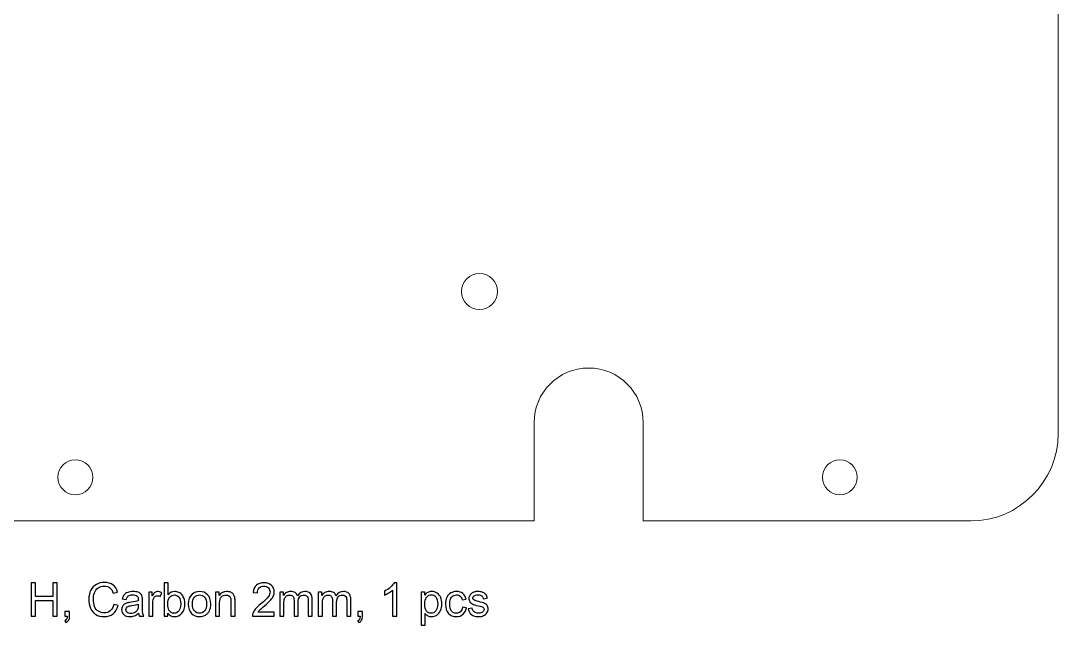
# Model space of a CAD drawing. Header units: millimetres. Extents: x -202 to 204, y -252 to 284.
# Drawn here: x 108.5 to 203.5, y 96.3 to 151.6 of the extents above; entities that cross this region are included whole.
import ezdxf

# ---------------------------------------------------------------- set-up
doc = ezdxf.new("R2010")
doc.units = ezdxf.units.MM
doc.header["$MEASUREMENT"] = 0
doc.layers.add('Layer 1', color=7, linetype='Continuous')

msp = doc.modelspace()

# ---------------------------------------------------------------- linework, layer by layer
at = {"layer": 'Layer 1', "color": 254, "lineweight": 20}
for points, knots in [([(203.5354, 157.7782), (203.5354, 157.7782), (203.5354, 113.8062), (203.5354, 113.8062), (203.5354, 113.8062), (203.5354, 109.3982), (199.9294, 105.7922), (195.5214, 105.7922), (195.5214, 105.7922), (195.5214, 105.7922), (165.5354, 105.7922), (165.5354, 105.7922), (165.5354, 105.7922), (165.5354, 105.7922), (165.5354, 114.7922), (165.5354, 114.7922), (165.5354, 114.7922), (165.5354, 117.5536), (163.2968, 119.7922), (160.5354, 119.7922), (160.5354, 119.7922), (157.774, 119.7922), (155.5354, 117.5536), (155.5354, 114.7922), (155.5354, 114.7922), (155.5354, 114.7922), (155.5354, 105.7922), (155.5354, 105.7922), (155.5354, 105.7922), (155.5354, 105.7922), (71.5354, 105.7922), (71.5354, 105.7922), (71.5354, 105.7922), (71.5354, 105.7922), (71.5354, 114.7922), (71.5354, 114.7922), (71.5354, 114.7922), (71.5354, 117.5536), (69.2968, 119.7922), (66.5354, 119.7922), (66.5354, 119.7922), (63.774, 119.7922), (61.5354, 117.5536), (61.5354, 114.7922), (61.5354, 114.7922), (61.5354, 114.7922), (61.5354, 105.7922), (61.5354, 105.7922), (61.5354, 105.7922), (61.5354, 105.7922), (31.5494, 105.7922), (31.5494, 105.7922), (31.5494, 105.7922), (27.1414, 105.7922), (23.5354, 109.3982), (23.5354, 113.8062), (23.5354, 113.8062), (23.5354, 113.8062), (23.5354, 157.7782), (23.5354, 157.7782), (23.5354, 157.7782), (23.5354, 159.9822), (24.4374, 161.9862), (25.8894, 163.4382), (25.8894, 163.4382), (25.8894, 163.4382), (25.9574, 163.5062), (25.9574, 163.5062), (25.9574, 163.5062), (25.9574, 163.5062), (85.8894, 223.4382), (85.8894, 223.4382), (85.8894, 223.4382), (87.3414, 224.8902), (89.3454, 225.7922), (91.5494, 225.7922), (91.5494, 225.7922), (91.5494, 225.7922), (135.5214, 225.7922), (135.5214, 225.7922), (135.5214, 225.7922), (137.7254, 225.7922), (139.7284, 224.8912), (141.1814, 223.4382), (141.1814, 223.4382), (141.1814, 223.4382), (141.1854, 223.4382), (141.1854, 223.4382), (141.1854, 223.4382), (141.1854, 223.4382), (201.1854, 163.4382), (201.1854, 163.4382), (201.1854, 163.4382), (201.1854, 163.4382), (201.1814, 163.4382), (201.1814, 163.4382), (201.1814, 163.4382), (202.6334, 161.9862), (203.5354, 159.9822), (203.5354, 157.7782)], [0, 0, 0, 0, 0.0384615, 0.0384615, 0.0384615, 0.0384615, 0.0769231, 0.0769231, 0.0769231, 0.0769231, 0.1153846, 0.1153846, 0.1153846, 0.1153846, 0.1538462, 0.1538462, 0.1538462, 0.1538462, 0.1923077, 0.1923077, 0.1923077, 0.1923077, 0.2307692, 0.2307692, 0.2307692, 0.2307692, 0.2692308, 0.2692308, 0.2692308, 0.2692308, 0.3076923, 0.3076923, 0.3076923, 0.3076923, 0.3461538, 0.3461538, 0.3461538, 0.3461538, 0.3846154, 0.3846154, 0.3846154, 0.3846154, 0.4230769, 0.4230769, 0.4230769, 0.4230769, 0.4615385, 0.4615385, 0.4615385, 0.4615385, 0.5, 0.5, 0.5, 0.5, 0.5384615, 0.5384615, 0.5384615, 0.5384615, 0.5769231, 0.5769231, 0.5769231, 0.5769231, 0.6153846, 0.6153846, 0.6153846, 0.6153846, 0.6538462, 0.6538462, 0.6538462, 0.6538462, 0.6923077, 0.6923077, 0.6923077, 0.6923077, 0.7307692, 0.7307692, 0.7307692, 0.7307692, 0.7692308, 0.7692308, 0.7692308, 0.7692308, 0.8076923, 0.8076923, 0.8076923, 0.8076923, 0.8461538, 0.8461538, 0.8461538, 0.8461538, 0.8846154, 0.8846154, 0.8846154, 0.8846154, 0.9230769, 0.9230769, 0.9230769, 0.9230769, 1, 1, 1, 1]), ([(150.5354, 128.4422), (151.4467, 128.4422), (152.1854, 127.7035), (152.1854, 126.7922), (152.1854, 126.7922), (152.1854, 125.8809), (151.4467, 125.1422), (150.5354, 125.1422), (150.5354, 125.1422), (149.6241, 125.1422), (148.8854, 125.8809), (148.8854, 126.7922), (148.8854, 126.7922), (148.8854, 127.7035), (149.6241, 128.4422), (150.5354, 128.4422)], [0, 0, 0, 0, 0.2, 0.2, 0.2, 0.2, 0.4, 0.4, 0.4, 0.4, 0.6, 0.6, 0.6, 0.6, 1, 1, 1, 1]), ([(111.9354, 109.7924), (111.9354, 110.676), (112.6518, 111.3924), (113.5354, 111.3924), (113.5354, 111.3924), (114.419, 111.3924), (115.1354, 110.676), (115.1354, 109.7924), (115.1354, 109.7924), (115.1354, 108.9088), (114.419, 108.1924), (113.5354, 108.1924), (113.5354, 108.1924), (112.6518, 108.1924), (111.9354, 108.9088), (111.9354, 109.7924)], [0, 0, 0, 0, 0.2, 0.2, 0.2, 0.2, 0.4, 0.4, 0.4, 0.4, 0.6, 0.6, 0.6, 0.6, 1, 1, 1, 1]), ([(185.1358, 109.7924), (185.1358, 110.676), (184.4194, 111.3924), (183.5358, 111.3924), (183.5358, 111.3924), (182.6522, 111.3924), (181.9358, 110.676), (181.9358, 109.7924), (181.9358, 109.7924), (181.9358, 108.9088), (182.6522, 108.1924), (183.5358, 108.1924), (183.5358, 108.1924), (184.4194, 108.1924), (185.1358, 108.9088), (185.1358, 109.7924)], [0, 0, 0, 0, 0.2, 0.2, 0.2, 0.2, 0.4, 0.4, 0.4, 0.4, 0.6, 0.6, 0.6, 0.6, 1, 1, 1, 1])]:
    msp.add_open_spline(points, degree=3, knots=knots, dxfattribs=at)
at = {"layer": 'Layer 1', "color": 242}
for points, knots in [([(109.4877, 97.0922), (109.4877, 97.0922), (109.4877, 100.1225), (109.4877, 100.1225), (109.4877, 100.1225), (109.4877, 100.1225), (109.8891, 100.1225), (109.8891, 100.1225), (109.8891, 100.1225), (109.8891, 100.1225), (109.8891, 98.8779), (109.8891, 98.8779), (109.8891, 98.8779), (109.8891, 98.8779), (111.4639, 98.8779), (111.4639, 98.8779), (111.4639, 98.8779), (111.4639, 98.8779), (111.4639, 100.1225), (111.4639, 100.1225), (111.4639, 100.1225), (111.4639, 100.1225), (111.8654, 100.1225), (111.8654, 100.1225), (111.8654, 100.1225), (111.8654, 100.1225), (111.8654, 97.0922), (111.8654, 97.0922), (111.8654, 97.0922), (111.8654, 97.0922), (111.4639, 97.0922), (111.4639, 97.0922), (111.4639, 97.0922), (111.4639, 97.0922), (111.4639, 98.5202), (111.4639, 98.5202), (111.4639, 98.5202), (111.4639, 98.5202), (109.8891, 98.5202), (109.8891, 98.5202), (109.8891, 98.5202), (109.8891, 98.5202), (109.8891, 97.0922), (109.8891, 97.0922), (109.8891, 97.0922), (109.8891, 97.0922), (109.4877, 97.0922), (109.4877, 97.0922)], [0, 0, 0, 0, 0.0769231, 0.0769231, 0.0769231, 0.0769231, 0.1538462, 0.1538462, 0.1538462, 0.1538462, 0.2307692, 0.2307692, 0.2307692, 0.2307692, 0.3076923, 0.3076923, 0.3076923, 0.3076923, 0.3846154, 0.3846154, 0.3846154, 0.3846154, 0.4615385, 0.4615385, 0.4615385, 0.4615385, 0.5384615, 0.5384615, 0.5384615, 0.5384615, 0.6153846, 0.6153846, 0.6153846, 0.6153846, 0.6923077, 0.6923077, 0.6923077, 0.6923077, 0.7692308, 0.7692308, 0.7692308, 0.7692308, 0.8461538, 0.8461538, 0.8461538, 0.8461538, 1, 1, 1, 1]), ([(117.047, 98.1548), (117.047, 98.1548), (117.4484, 98.0532), (117.4484, 98.0532), (117.4484, 98.0532), (117.3645, 97.7244), (117.2128, 97.4732), (116.9948, 97.2996), (116.9948, 97.2996), (116.776, 97.1268), (116.5093, 97.0407), (116.1933, 97.0407), (116.1933, 97.0407), (115.8666, 97.0407), (115.6013, 97.107), (115.3967, 97.2397), (115.3967, 97.2397), (115.1921, 97.373), (115.0362, 97.5656), (114.9296, 97.8175), (114.9296, 97.8175), (114.8231, 98.0701), (114.7695, 98.341), (114.7695, 98.6303), (114.7695, 98.6303), (114.7695, 98.9457), (114.8294, 99.2208), (114.9501, 99.4558), (114.9501, 99.4558), (115.0707, 99.6907), (115.2422, 99.8692), (115.4651, 99.9913), (115.4651, 99.9913), (115.6874, 100.1134), (115.9322, 100.174), (116.1996, 100.174), (116.1996, 100.174), (116.503, 100.174), (116.7577, 100.0971), (116.9644, 99.9426), (116.9644, 99.9426), (117.1712, 99.7881), (117.3151, 99.5715), (117.3962, 99.2914), (117.3962, 99.2914), (117.3962, 99.2914), (117.0018, 99.1983), (117.0018, 99.1983), (117.0018, 99.1983), (116.9313, 99.4191), (116.8297, 99.5793), (116.6956, 99.6802), (116.6956, 99.6802), (116.5623, 99.7811), (116.3943, 99.8311), (116.1911, 99.8311), (116.1911, 99.8311), (115.9583, 99.8311), (115.7643, 99.7754), (115.6077, 99.6639), (115.6077, 99.6639), (115.451, 99.5517), (115.341, 99.4022), (115.2782, 99.2138), (115.2782, 99.2138), (115.2147, 99.0261), (115.1829, 98.8321), (115.1829, 98.6324), (115.1829, 98.6324), (115.1829, 98.3742), (115.2203, 98.1498), (115.2951, 97.9572), (115.2951, 97.9572), (115.3706, 97.7653), (115.487, 97.6214), (115.6458, 97.5261), (115.6458, 97.5261), (115.8045, 97.4309), (115.976, 97.3836), (116.1608, 97.3836), (116.1608, 97.3836), (116.3852, 97.3836), (116.575, 97.4485), (116.7309, 97.5776), (116.7309, 97.5776), (116.8868, 97.7074), (116.9919, 97.9001), (117.047, 98.1548)], [0, 0, 0, 0, 0.0434783, 0.0434783, 0.0434783, 0.0434783, 0.0869565, 0.0869565, 0.0869565, 0.0869565, 0.1304348, 0.1304348, 0.1304348, 0.1304348, 0.173913, 0.173913, 0.173913, 0.173913, 0.2173913, 0.2173913, 0.2173913, 0.2173913, 0.2608696, 0.2608696, 0.2608696, 0.2608696, 0.3043478, 0.3043478, 0.3043478, 0.3043478, 0.3478261, 0.3478261, 0.3478261, 0.3478261, 0.3913043, 0.3913043, 0.3913043, 0.3913043, 0.4347826, 0.4347826, 0.4347826, 0.4347826, 0.4782609, 0.4782609, 0.4782609, 0.4782609, 0.5217391, 0.5217391, 0.5217391, 0.5217391, 0.5652174, 0.5652174, 0.5652174, 0.5652174, 0.6086957, 0.6086957, 0.6086957, 0.6086957, 0.6521739, 0.6521739, 0.6521739, 0.6521739, 0.6956522, 0.6956522, 0.6956522, 0.6956522, 0.7391304, 0.7391304, 0.7391304, 0.7391304, 0.7826087, 0.7826087, 0.7826087, 0.7826087, 0.826087, 0.826087, 0.826087, 0.826087, 0.8695652, 0.8695652, 0.8695652, 0.8695652, 0.9130435, 0.9130435, 0.9130435, 0.9130435, 1, 1, 1, 1]), ([(122.002, 97.0922), (122.002, 97.0922), (121.657, 97.0922), (121.657, 97.0922), (121.657, 97.0922), (121.657, 97.0922), (121.657, 100.1225), (121.657, 100.1225), (121.657, 100.1225), (121.657, 100.1225), (122.0288, 100.1225), (122.0288, 100.1225), (122.0288, 100.1225), (122.0288, 100.1225), (122.0288, 99.0416), (122.0288, 99.0416), (122.0288, 99.0416), (122.1861, 99.2385), (122.3865, 99.3373), (122.6299, 99.3373), (122.6299, 99.3373), (122.7654, 99.3373), (122.8931, 99.3097), (123.0138, 99.2554), (123.0138, 99.2554), (123.1344, 99.2011), (123.2332, 99.1242), (123.3115, 99.0261), (123.3115, 99.0261), (123.3891, 98.9273), (123.4505, 98.8088), (123.4942, 98.6691), (123.4942, 98.6691), (123.5387, 98.5301), (123.5606, 98.3812), (123.5606, 98.2232), (123.5606, 98.2232), (123.5606, 97.8464), (123.4674, 97.5557), (123.2812, 97.3504), (123.2812, 97.3504), (123.0956, 97.1451), (122.8719, 97.0428), (122.6116, 97.0428), (122.6116, 97.0428), (122.3527, 97.0428), (122.1495, 97.1508), (122.002, 97.3674), (122.002, 97.3674), (122.002, 97.3674), (122.002, 97.0922), (122.002, 97.0922)], [0, 0, 0, 0, 0.0714286, 0.0714286, 0.0714286, 0.0714286, 0.1428571, 0.1428571, 0.1428571, 0.1428571, 0.2142857, 0.2142857, 0.2142857, 0.2142857, 0.2857143, 0.2857143, 0.2857143, 0.2857143, 0.3571429, 0.3571429, 0.3571429, 0.3571429, 0.4285714, 0.4285714, 0.4285714, 0.4285714, 0.5, 0.5, 0.5, 0.5, 0.5714286, 0.5714286, 0.5714286, 0.5714286, 0.6428571, 0.6428571, 0.6428571, 0.6428571, 0.7142857, 0.7142857, 0.7142857, 0.7142857, 0.7857143, 0.7857143, 0.7857143, 0.7857143, 0.8571429, 0.8571429, 0.8571429, 0.8571429, 1, 1, 1, 1]), ([(131.7506, 97.4499), (131.7506, 97.4499), (131.7506, 97.0922), (131.7506, 97.0922), (131.7506, 97.0922), (131.7506, 97.0922), (129.7475, 97.0922), (129.7475, 97.0922), (129.7475, 97.0922), (129.7447, 97.1818), (129.7588, 97.2679), (129.7905, 97.3504), (129.7905, 97.3504), (129.8413, 97.4873), (129.9232, 97.6214), (130.0354, 97.754), (130.0354, 97.754), (130.1483, 97.8859), (130.3105, 98.039), (130.5222, 98.2126), (130.5222, 98.2126), (130.8517, 98.4828), (131.0746, 98.6966), (131.1904, 98.8547), (131.1904, 98.8547), (131.3061, 99.012), (131.3639, 99.1616), (131.3639, 99.302), (131.3639, 99.302), (131.3639, 99.4494), (131.311, 99.5736), (131.2059, 99.6752), (131.2059, 99.6752), (131.1, 99.7761), (130.9625, 99.8269), (130.7931, 99.8269), (130.7931, 99.8269), (130.6139, 99.8269), (130.4707, 99.7733), (130.3635, 99.6653), (130.3635, 99.6653), (130.2555, 99.5581), (130.2012, 99.4092), (130.1998, 99.2194), (130.1998, 99.2194), (130.1998, 99.2194), (129.8174, 99.2582), (129.8174, 99.2582), (129.8174, 99.2582), (129.8435, 99.544), (129.9422, 99.7613), (130.113, 99.9109), (130.113, 99.9109), (130.2837, 100.0604), (130.5137, 100.1352), (130.8016, 100.1352), (130.8016, 100.1352), (131.0923, 100.1352), (131.3223, 100.0541), (131.4916, 99.8932), (131.4916, 99.8932), (131.6617, 99.7317), (131.7463, 99.532), (131.7463, 99.2935), (131.7463, 99.2935), (131.7463, 99.1722), (131.7216, 99.0529), (131.6715, 98.9358), (131.6715, 98.9358), (131.6222, 98.8187), (131.5396, 98.6952), (131.4246, 98.5661), (131.4246, 98.5661), (131.3096, 98.4363), (131.1184, 98.2585), (130.851, 98.0327), (130.851, 98.0327), (130.628, 97.845), (130.4848, 97.718), (130.4213, 97.651), (130.4213, 97.651), (130.3578, 97.5847), (130.3056, 97.5176), (130.264, 97.4499), (130.264, 97.4499), (130.264, 97.4499), (131.7506, 97.4499), (131.7506, 97.4499)], [0, 0, 0, 0, 0.0434783, 0.0434783, 0.0434783, 0.0434783, 0.0869565, 0.0869565, 0.0869565, 0.0869565, 0.1304348, 0.1304348, 0.1304348, 0.1304348, 0.173913, 0.173913, 0.173913, 0.173913, 0.2173913, 0.2173913, 0.2173913, 0.2173913, 0.2608696, 0.2608696, 0.2608696, 0.2608696, 0.3043478, 0.3043478, 0.3043478, 0.3043478, 0.3478261, 0.3478261, 0.3478261, 0.3478261, 0.3913043, 0.3913043, 0.3913043, 0.3913043, 0.4347826, 0.4347826, 0.4347826, 0.4347826, 0.4782609, 0.4782609, 0.4782609, 0.4782609, 0.5217391, 0.5217391, 0.5217391, 0.5217391, 0.5652174, 0.5652174, 0.5652174, 0.5652174, 0.6086957, 0.6086957, 0.6086957, 0.6086957, 0.6521739, 0.6521739, 0.6521739, 0.6521739, 0.6956522, 0.6956522, 0.6956522, 0.6956522, 0.7391304, 0.7391304, 0.7391304, 0.7391304, 0.7826087, 0.7826087, 0.7826087, 0.7826087, 0.826087, 0.826087, 0.826087, 0.826087, 0.8695652, 0.8695652, 0.8695652, 0.8695652, 0.9130435, 0.9130435, 0.9130435, 0.9130435, 1, 1, 1, 1]), ([(142.9554, 97.0922), (142.9554, 97.0922), (142.5836, 97.0922), (142.5836, 97.0922), (142.5836, 97.0922), (142.5836, 97.0922), (142.5836, 99.4628), (142.5836, 99.4628), (142.5836, 99.4628), (142.494, 99.3775), (142.3769, 99.2921), (142.2315, 99.2067), (142.2315, 99.2067), (142.0855, 99.1214), (141.9549, 99.0572), (141.8392, 99.0148), (141.8392, 99.0148), (141.8392, 99.0148), (141.8392, 99.3739), (141.8392, 99.3739), (141.8392, 99.3739), (142.0474, 99.472), (142.2294, 99.5906), (142.3853, 99.7295), (142.3853, 99.7295), (142.5405, 99.8692), (142.6513, 100.004), (142.7162, 100.1352), (142.7162, 100.1352), (142.7162, 100.1352), (142.9554, 100.1352), (142.9554, 100.1352), (142.9554, 100.1352), (142.9554, 100.1352), (142.9554, 97.0922), (142.9554, 97.0922)], [0, 0, 0, 0, 0.1, 0.1, 0.1, 0.1, 0.2, 0.2, 0.2, 0.2, 0.3, 0.3, 0.3, 0.3, 0.4, 0.4, 0.4, 0.4, 0.5, 0.5, 0.5, 0.5, 0.6, 0.6, 0.6, 0.6, 0.7, 0.7, 0.7, 0.7, 0.8, 0.8, 0.8, 0.8, 1, 1, 1, 1]), ([(119.3273, 97.3631), (119.189, 97.246), (119.0563, 97.1635), (118.9293, 97.1148), (118.9293, 97.1148), (118.8016, 97.0668), (118.6648, 97.0428), (118.5187, 97.0428), (118.5187, 97.0428), (118.2774, 97.0428), (118.0926, 97.1014), (117.9627, 97.2192), (117.9627, 97.2192), (117.8336, 97.337), (117.7687, 97.488), (117.7687, 97.6708), (117.7687, 97.6708), (117.7687, 97.7787), (117.7927, 97.8768), (117.8421, 97.9657), (117.8421, 97.9657), (117.8908, 98.0546), (117.955, 98.1258), (118.034, 98.1795), (118.034, 98.1795), (118.1137, 98.2331), (118.2026, 98.274), (118.3021, 98.3015), (118.3021, 98.3015), (118.3748, 98.3206), (118.4848, 98.3396), (118.6323, 98.3573), (118.6323, 98.3573), (118.9329, 98.3932), (119.1544, 98.4356), (119.2962, 98.4857), (119.2962, 98.4857), (119.2976, 98.5365), (119.2983, 98.5689), (119.2983, 98.5823), (119.2983, 98.5823), (119.2983, 98.734), (119.2631, 98.8413), (119.1925, 98.9026), (119.1925, 98.9026), (119.098, 98.9873), (118.9561, 99.0289), (118.7692, 99.0289), (118.7692, 99.0289), (118.5942, 99.0289), (118.4651, 98.9986), (118.3811, 98.9372), (118.3811, 98.9372), (118.2979, 98.8758), (118.2365, 98.7672), (118.1963, 98.6112), (118.1963, 98.6112), (118.1963, 98.6112), (117.8329, 98.6613), (117.8329, 98.6613), (117.8329, 98.6613), (117.8661, 98.8166), (117.9204, 98.9429), (117.9959, 99.0381), (117.9959, 99.0381), (118.0714, 99.1341), (118.1815, 99.2081), (118.3247, 99.2596), (118.3247, 99.2596), (118.4679, 99.3112), (118.6337, 99.3373), (118.8228, 99.3373), (118.8228, 99.3373), (119.0105, 99.3373), (119.1622, 99.3147), (119.2793, 99.2709), (119.2793, 99.2709), (119.3964, 99.2265), (119.4825, 99.1715), (119.5382, 99.1044), (119.5382, 99.1044), (119.5933, 99.0374), (119.6314, 98.9534), (119.6539, 98.8511), (119.6539, 98.8511), (119.6659, 98.7876), (119.6723, 98.6733), (119.6723, 98.5082), (119.6723, 98.5082), (119.6723, 98.5082), (119.6723, 98.0122), (119.6723, 98.0122), (119.6723, 98.0122), (119.6723, 97.6658), (119.68, 97.4471), (119.6963, 97.3561), (119.6963, 97.3561), (119.7118, 97.2644), (119.7435, 97.1762), (119.7901, 97.0922), (119.7901, 97.0922), (119.7901, 97.0922), (119.4013, 97.0922), (119.4013, 97.0922), (119.4013, 97.0922), (119.3632, 97.1691), (119.3378, 97.2594), (119.3273, 97.3631)], [0, 0, 0, 0, 0.0357143, 0.0357143, 0.0357143, 0.0357143, 0.0714286, 0.0714286, 0.0714286, 0.0714286, 0.1071429, 0.1071429, 0.1071429, 0.1071429, 0.1428571, 0.1428571, 0.1428571, 0.1428571, 0.1785714, 0.1785714, 0.1785714, 0.1785714, 0.2142857, 0.2142857, 0.2142857, 0.2142857, 0.25, 0.25, 0.25, 0.25, 0.2857143, 0.2857143, 0.2857143, 0.2857143, 0.3214286, 0.3214286, 0.3214286, 0.3214286, 0.3571429, 0.3571429, 0.3571429, 0.3571429, 0.3928571, 0.3928571, 0.3928571, 0.3928571, 0.4285714, 0.4285714, 0.4285714, 0.4285714, 0.4642857, 0.4642857, 0.4642857, 0.4642857, 0.5, 0.5, 0.5, 0.5, 0.5357143, 0.5357143, 0.5357143, 0.5357143, 0.5714286, 0.5714286, 0.5714286, 0.5714286, 0.6071429, 0.6071429, 0.6071429, 0.6071429, 0.6428571, 0.6428571, 0.6428571, 0.6428571, 0.6785714, 0.6785714, 0.6785714, 0.6785714, 0.7142857, 0.7142857, 0.7142857, 0.7142857, 0.75, 0.75, 0.75, 0.75, 0.7857143, 0.7857143, 0.7857143, 0.7857143, 0.8214286, 0.8214286, 0.8214286, 0.8214286, 0.8571429, 0.8571429, 0.8571429, 0.8571429, 0.8928571, 0.8928571, 0.8928571, 0.8928571, 0.9285714, 0.9285714, 0.9285714, 0.9285714, 1, 1, 1, 1]), ([(120.2452, 97.0922), (120.2452, 97.0922), (120.2452, 99.2872), (120.2452, 99.2872), (120.2452, 99.2872), (120.2452, 99.2872), (120.5796, 99.2872), (120.5796, 99.2872), (120.5796, 99.2872), (120.5796, 99.2872), (120.5796, 98.9549), (120.5796, 98.9549), (120.5796, 98.9549), (120.665, 99.1101), (120.744, 99.2131), (120.8167, 99.2625), (120.8167, 99.2625), (120.8886, 99.3119), (120.9684, 99.3373), (121.0551, 99.3373), (121.0551, 99.3373), (121.1807, 99.3373), (121.3077, 99.297), (121.4375, 99.2173), (121.4375, 99.2173), (121.4375, 99.2173), (121.3091, 98.8716), (121.3091, 98.8716), (121.3091, 98.8716), (121.2188, 98.9259), (121.1278, 98.9527), (121.0368, 98.9527), (121.0368, 98.9527), (120.9549, 98.9527), (120.8823, 98.928), (120.8174, 98.8794), (120.8174, 98.8794), (120.7525, 98.83), (120.7066, 98.7622), (120.6791, 98.6755), (120.6791, 98.6755), (120.6375, 98.5435), (120.617, 98.3989), (120.617, 98.2415), (120.617, 98.2415), (120.617, 98.2415), (120.617, 97.0922), (120.617, 97.0922), (120.617, 97.0922), (120.617, 97.0922), (120.2452, 97.0922), (120.2452, 97.0922)], [0, 0, 0, 0, 0.0714286, 0.0714286, 0.0714286, 0.0714286, 0.1428571, 0.1428571, 0.1428571, 0.1428571, 0.2142857, 0.2142857, 0.2142857, 0.2142857, 0.2857143, 0.2857143, 0.2857143, 0.2857143, 0.3571429, 0.3571429, 0.3571429, 0.3571429, 0.4285714, 0.4285714, 0.4285714, 0.4285714, 0.5, 0.5, 0.5, 0.5, 0.5714286, 0.5714286, 0.5714286, 0.5714286, 0.6428571, 0.6428571, 0.6428571, 0.6428571, 0.7142857, 0.7142857, 0.7142857, 0.7142857, 0.7857143, 0.7857143, 0.7857143, 0.7857143, 0.8571429, 0.8571429, 0.8571429, 0.8571429, 1, 1, 1, 1]), ([(121.9978, 98.2063), (121.9978, 97.9431), (122.0337, 97.7533), (122.105, 97.6362), (122.105, 97.6362), (122.2221, 97.4443), (122.3809, 97.3483), (122.5805, 97.3483), (122.5805, 97.3483), (122.7435, 97.3483), (122.8839, 97.4189), (123.0025, 97.5607), (123.0025, 97.5607), (123.121, 97.7018), (123.1803, 97.912), (123.1803, 98.1922), (123.1803, 98.1922), (123.1803, 98.4786), (123.1231, 98.6903), (123.0095, 98.8264), (123.0095, 98.8264), (122.8959, 98.9626), (122.7583, 99.0311), (122.5975, 99.0311), (122.5975, 99.0311), (122.4345, 99.0311), (122.2941, 98.9605), (122.1756, 98.8194), (122.1756, 98.8194), (122.057, 98.6783), (121.9978, 98.4737), (121.9978, 98.2063)], [0, 0, 0, 0, 0.1111111, 0.1111111, 0.1111111, 0.1111111, 0.2222222, 0.2222222, 0.2222222, 0.2222222, 0.3333333, 0.3333333, 0.3333333, 0.3333333, 0.4444444, 0.4444444, 0.4444444, 0.4444444, 0.5555556, 0.5555556, 0.5555556, 0.5555556, 0.6666667, 0.6666667, 0.6666667, 0.6666667, 0.7777778, 0.7777778, 0.7777778, 0.7777778, 1, 1, 1, 1]), ([(123.8745, 98.19), (123.8745, 98.5964), (123.9874, 98.8977), (124.2139, 99.0931), (124.2139, 99.0931), (124.4023, 99.2554), (124.6323, 99.3373), (124.9039, 99.3373), (124.9039, 99.3373), (125.2059, 99.3373), (125.4528, 99.2385), (125.644, 99.0402), (125.644, 99.0402), (125.8359, 98.8427), (125.9312, 98.5696), (125.9312, 98.2211), (125.9312, 98.2211), (125.9312, 97.9382), (125.8888, 97.7159), (125.8042, 97.5543), (125.8042, 97.5543), (125.7195, 97.3921), (125.596, 97.2665), (125.4345, 97.1769), (125.4345, 97.1769), (125.2722, 97.0873), (125.0958, 97.0428), (124.9039, 97.0428), (124.9039, 97.0428), (124.597, 97.0428), (124.3486, 97.1409), (124.1588, 97.3384), (124.1588, 97.3384), (123.969, 97.5353), (123.8745, 97.8189), (123.8745, 98.19)], [0, 0, 0, 0, 0.1, 0.1, 0.1, 0.1, 0.2, 0.2, 0.2, 0.2, 0.3, 0.3, 0.3, 0.3, 0.4, 0.4, 0.4, 0.4, 0.5, 0.5, 0.5, 0.5, 0.6, 0.6, 0.6, 0.6, 0.7, 0.7, 0.7, 0.7, 0.8, 0.8, 0.8, 0.8, 1, 1, 1, 1]), ([(124.2569, 98.19), (124.2569, 97.9085), (124.3183, 97.6983), (124.4411, 97.5586), (124.4411, 97.5586), (124.5638, 97.4182), (124.7183, 97.3483), (124.9039, 97.3483), (124.9039, 97.3483), (125.0888, 97.3483), (125.2426, 97.4189), (125.3653, 97.5593), (125.3653, 97.5593), (125.4874, 97.6997), (125.5488, 97.9142), (125.5488, 98.202), (125.5488, 98.202), (125.5488, 98.4737), (125.4874, 98.6797), (125.3639, 98.8194), (125.3639, 98.8194), (125.2404, 98.9591), (125.0873, 99.0289), (124.9039, 99.0289), (124.9039, 99.0289), (124.7183, 99.0289), (124.5638, 98.9591), (124.4411, 98.8201), (124.4411, 98.8201), (124.3183, 98.6811), (124.2569, 98.4708), (124.2569, 98.19)], [0, 0, 0, 0, 0.1111111, 0.1111111, 0.1111111, 0.1111111, 0.2222222, 0.2222222, 0.2222222, 0.2222222, 0.3333333, 0.3333333, 0.3333333, 0.3333333, 0.4444444, 0.4444444, 0.4444444, 0.4444444, 0.5555556, 0.5555556, 0.5555556, 0.5555556, 0.6666667, 0.6666667, 0.6666667, 0.6666667, 0.7777778, 0.7777778, 0.7777778, 0.7777778, 1, 1, 1, 1]), ([(126.3679, 97.0922), (126.3679, 97.0922), (126.3679, 99.2872), (126.3679, 99.2872), (126.3679, 99.2872), (126.3679, 99.2872), (126.7023, 99.2872), (126.7023, 99.2872), (126.7023, 99.2872), (126.7023, 99.2872), (126.7023, 98.9753), (126.7023, 98.9753), (126.7023, 98.9753), (126.8639, 99.2166), (127.0967, 99.3373), (127.4008, 99.3373), (127.4008, 99.3373), (127.5335, 99.3373), (127.6548, 99.3133), (127.7656, 99.266), (127.7656, 99.266), (127.8771, 99.218), (127.9596, 99.1559), (128.0147, 99.0783), (128.0147, 99.0783), (128.0704, 99.0014), (128.1085, 98.9097), (128.1311, 98.8039), (128.1311, 98.8039), (128.1445, 98.7347), (128.1515, 98.6141), (128.1515, 98.4419), (128.1515, 98.4419), (128.1515, 98.4419), (128.1515, 97.0922), (128.1515, 97.0922), (128.1515, 97.0922), (128.1515, 97.0922), (127.779, 97.0922), (127.779, 97.0922), (127.779, 97.0922), (127.779, 97.0922), (127.779, 98.4278), (127.779, 98.4278), (127.779, 98.4278), (127.779, 98.5788), (127.7649, 98.6924), (127.736, 98.7679), (127.736, 98.7679), (127.707, 98.8427), (127.6555, 98.9026), (127.5821, 98.9471), (127.5821, 98.9471), (127.5081, 98.9922), (127.422, 99.0148), (127.3225, 99.0148), (127.3225, 99.0148), (127.1638, 99.0148), (127.0276, 98.964), (126.9119, 98.8638), (126.9119, 98.8638), (126.7969, 98.7629), (126.7397, 98.5724), (126.7397, 98.2909), (126.7397, 98.2909), (126.7397, 98.2909), (126.7397, 97.0922), (126.7397, 97.0922), (126.7397, 97.0922), (126.7397, 97.0922), (126.3679, 97.0922), (126.3679, 97.0922)], [0, 0, 0, 0, 0.0526316, 0.0526316, 0.0526316, 0.0526316, 0.1052632, 0.1052632, 0.1052632, 0.1052632, 0.1578947, 0.1578947, 0.1578947, 0.1578947, 0.2105263, 0.2105263, 0.2105263, 0.2105263, 0.2631579, 0.2631579, 0.2631579, 0.2631579, 0.3157895, 0.3157895, 0.3157895, 0.3157895, 0.3684211, 0.3684211, 0.3684211, 0.3684211, 0.4210526, 0.4210526, 0.4210526, 0.4210526, 0.4736842, 0.4736842, 0.4736842, 0.4736842, 0.5263158, 0.5263158, 0.5263158, 0.5263158, 0.5789474, 0.5789474, 0.5789474, 0.5789474, 0.6315789, 0.6315789, 0.6315789, 0.6315789, 0.6842105, 0.6842105, 0.6842105, 0.6842105, 0.7368421, 0.7368421, 0.7368421, 0.7368421, 0.7894737, 0.7894737, 0.7894737, 0.7894737, 0.8421053, 0.8421053, 0.8421053, 0.8421053, 0.8947368, 0.8947368, 0.8947368, 0.8947368, 1, 1, 1, 1]), ([(132.2529, 97.0922), (132.2529, 97.0922), (132.2529, 99.2872), (132.2529, 99.2872), (132.2529, 99.2872), (132.2529, 99.2872), (132.5852, 99.2872), (132.5852, 99.2872), (132.5852, 99.2872), (132.5852, 99.2872), (132.5852, 98.9795), (132.5852, 98.9795), (132.5852, 98.9795), (132.6544, 99.0868), (132.7461, 99.1736), (132.8604, 99.2385), (132.8604, 99.2385), (132.9747, 99.3041), (133.1052, 99.3373), (133.2513, 99.3373), (133.2513, 99.3373), (133.4135, 99.3373), (133.5469, 99.3034), (133.6506, 99.2357), (133.6506, 99.2357), (133.755, 99.1679), (133.8284, 99.0741), (133.8707, 98.9527), (133.8707, 98.9527), (134.045, 99.2089), (134.2708, 99.3373), (134.5488, 99.3373), (134.5488, 99.3373), (134.7668, 99.3373), (134.934, 99.2766), (135.0511, 99.1559), (135.0511, 99.1559), (135.1682, 99.0353), (135.2268, 98.8497), (135.2268, 98.5993), (135.2268, 98.5993), (135.2268, 98.5993), (135.2268, 97.0922), (135.2268, 97.0922), (135.2268, 97.0922), (135.2268, 97.0922), (134.8571, 97.0922), (134.8571, 97.0922), (134.8571, 97.0922), (134.8571, 97.0922), (134.8571, 98.4751), (134.8571, 98.4751), (134.8571, 98.4751), (134.8571, 98.6239), (134.8451, 98.7312), (134.8211, 98.7968), (134.8211, 98.7968), (134.7964, 98.8617), (134.7527, 98.9146), (134.6899, 98.9549), (134.6899, 98.9549), (134.6264, 98.9944), (134.5516, 99.0148), (134.4662, 99.0148), (134.4662, 99.0148), (134.3117, 99.0148), (134.184, 98.9633), (134.0817, 98.8603), (134.0817, 98.8603), (133.9801, 98.758), (133.9286, 98.5936), (133.9286, 98.3678), (133.9286, 98.3678), (133.9286, 98.3678), (133.9286, 97.0922), (133.9286, 97.0922), (133.9286, 97.0922), (133.9286, 97.0922), (133.5568, 97.0922), (133.5568, 97.0922), (133.5568, 97.0922), (133.5568, 97.0922), (133.5568, 98.5181), (133.5568, 98.5181), (133.5568, 98.5181), (133.5568, 98.6839), (133.5264, 98.8081), (133.4657, 98.8906), (133.4657, 98.8906), (133.4051, 98.9732), (133.3063, 99.0148), (133.168, 99.0148), (133.168, 99.0148), (133.0636, 99.0148), (132.9669, 98.9873), (132.878, 98.9316), (132.878, 98.9316), (132.7891, 98.8765), (132.7242, 98.7961), (132.6847, 98.6903), (132.6847, 98.6903), (132.6445, 98.5837), (132.6247, 98.4306), (132.6247, 98.231), (132.6247, 98.231), (132.6247, 98.231), (132.6247, 97.0922), (132.6247, 97.0922), (132.6247, 97.0922), (132.6247, 97.0922), (132.2529, 97.0922), (132.2529, 97.0922)], [0, 0, 0, 0, 0.0344828, 0.0344828, 0.0344828, 0.0344828, 0.0689655, 0.0689655, 0.0689655, 0.0689655, 0.1034483, 0.1034483, 0.1034483, 0.1034483, 0.137931, 0.137931, 0.137931, 0.137931, 0.1724138, 0.1724138, 0.1724138, 0.1724138, 0.2068966, 0.2068966, 0.2068966, 0.2068966, 0.2413793, 0.2413793, 0.2413793, 0.2413793, 0.2758621, 0.2758621, 0.2758621, 0.2758621, 0.3103448, 0.3103448, 0.3103448, 0.3103448, 0.3448276, 0.3448276, 0.3448276, 0.3448276, 0.3793103, 0.3793103, 0.3793103, 0.3793103, 0.4137931, 0.4137931, 0.4137931, 0.4137931, 0.4482759, 0.4482759, 0.4482759, 0.4482759, 0.4827586, 0.4827586, 0.4827586, 0.4827586, 0.5172414, 0.5172414, 0.5172414, 0.5172414, 0.5517241, 0.5517241, 0.5517241, 0.5517241, 0.5862069, 0.5862069, 0.5862069, 0.5862069, 0.6206897, 0.6206897, 0.6206897, 0.6206897, 0.6551724, 0.6551724, 0.6551724, 0.6551724, 0.6896552, 0.6896552, 0.6896552, 0.6896552, 0.7241379, 0.7241379, 0.7241379, 0.7241379, 0.7586207, 0.7586207, 0.7586207, 0.7586207, 0.7931034, 0.7931034, 0.7931034, 0.7931034, 0.8275862, 0.8275862, 0.8275862, 0.8275862, 0.862069, 0.862069, 0.862069, 0.862069, 0.8965517, 0.8965517, 0.8965517, 0.8965517, 0.9310345, 0.9310345, 0.9310345, 0.9310345, 1, 1, 1, 1]), ([(135.7792, 97.0922), (135.7792, 97.0922), (135.7792, 99.2872), (135.7792, 99.2872), (135.7792, 99.2872), (135.7792, 99.2872), (136.1115, 99.2872), (136.1115, 99.2872), (136.1115, 99.2872), (136.1115, 99.2872), (136.1115, 98.9795), (136.1115, 98.9795), (136.1115, 98.9795), (136.1807, 99.0868), (136.2724, 99.1736), (136.3867, 99.2385), (136.3867, 99.2385), (136.501, 99.3041), (136.6315, 99.3373), (136.7776, 99.3373), (136.7776, 99.3373), (136.9398, 99.3373), (137.0732, 99.3034), (137.1769, 99.2357), (137.1769, 99.2357), (137.2813, 99.1679), (137.3547, 99.0741), (137.397, 98.9527), (137.397, 98.9527), (137.5713, 99.2089), (137.7971, 99.3373), (138.0751, 99.3373), (138.0751, 99.3373), (138.2931, 99.3373), (138.4603, 99.2766), (138.5774, 99.1559), (138.5774, 99.1559), (138.6945, 99.0353), (138.7531, 98.8497), (138.7531, 98.5993), (138.7531, 98.5993), (138.7531, 98.5993), (138.7531, 97.0922), (138.7531, 97.0922), (138.7531, 97.0922), (138.7531, 97.0922), (138.3834, 97.0922), (138.3834, 97.0922), (138.3834, 97.0922), (138.3834, 97.0922), (138.3834, 98.4751), (138.3834, 98.4751), (138.3834, 98.4751), (138.3834, 98.6239), (138.3714, 98.7312), (138.3474, 98.7968), (138.3474, 98.7968), (138.3227, 98.8617), (138.279, 98.9146), (138.2162, 98.9549), (138.2162, 98.9549), (138.1527, 98.9944), (138.0779, 99.0148), (137.9925, 99.0148), (137.9925, 99.0148), (137.838, 99.0148), (137.7103, 98.9633), (137.608, 98.8603), (137.608, 98.8603), (137.5064, 98.758), (137.4549, 98.5936), (137.4549, 98.3678), (137.4549, 98.3678), (137.4549, 98.3678), (137.4549, 97.0922), (137.4549, 97.0922), (137.4549, 97.0922), (137.4549, 97.0922), (137.0831, 97.0922), (137.0831, 97.0922), (137.0831, 97.0922), (137.0831, 97.0922), (137.0831, 98.5181), (137.0831, 98.5181), (137.0831, 98.5181), (137.0831, 98.6839), (137.0527, 98.8081), (136.992, 98.8906), (136.992, 98.8906), (136.9314, 98.9732), (136.8326, 99.0148), (136.6943, 99.0148), (136.6943, 99.0148), (136.5899, 99.0148), (136.4932, 98.9873), (136.4043, 98.9316), (136.4043, 98.9316), (136.3154, 98.8765), (136.2505, 98.7961), (136.211, 98.6903), (136.211, 98.6903), (136.1708, 98.5837), (136.151, 98.4306), (136.151, 98.231), (136.151, 98.231), (136.151, 98.231), (136.151, 97.0922), (136.151, 97.0922), (136.151, 97.0922), (136.151, 97.0922), (135.7792, 97.0922), (135.7792, 97.0922)], [0, 0, 0, 0, 0.0344828, 0.0344828, 0.0344828, 0.0344828, 0.0689655, 0.0689655, 0.0689655, 0.0689655, 0.1034483, 0.1034483, 0.1034483, 0.1034483, 0.137931, 0.137931, 0.137931, 0.137931, 0.1724138, 0.1724138, 0.1724138, 0.1724138, 0.2068966, 0.2068966, 0.2068966, 0.2068966, 0.2413793, 0.2413793, 0.2413793, 0.2413793, 0.2758621, 0.2758621, 0.2758621, 0.2758621, 0.3103448, 0.3103448, 0.3103448, 0.3103448, 0.3448276, 0.3448276, 0.3448276, 0.3448276, 0.3793103, 0.3793103, 0.3793103, 0.3793103, 0.4137931, 0.4137931, 0.4137931, 0.4137931, 0.4482759, 0.4482759, 0.4482759, 0.4482759, 0.4827586, 0.4827586, 0.4827586, 0.4827586, 0.5172414, 0.5172414, 0.5172414, 0.5172414, 0.5517241, 0.5517241, 0.5517241, 0.5517241, 0.5862069, 0.5862069, 0.5862069, 0.5862069, 0.6206897, 0.6206897, 0.6206897, 0.6206897, 0.6551724, 0.6551724, 0.6551724, 0.6551724, 0.6896552, 0.6896552, 0.6896552, 0.6896552, 0.7241379, 0.7241379, 0.7241379, 0.7241379, 0.7586207, 0.7586207, 0.7586207, 0.7586207, 0.7931034, 0.7931034, 0.7931034, 0.7931034, 0.8275862, 0.8275862, 0.8275862, 0.8275862, 0.862069, 0.862069, 0.862069, 0.862069, 0.8965517, 0.8965517, 0.8965517, 0.8965517, 0.9310345, 0.9310345, 0.9310345, 0.9310345, 1, 1, 1, 1]), ([(145.1885, 96.2512), (145.1885, 96.2512), (145.1885, 99.2872), (145.1885, 99.2872), (145.1885, 99.2872), (145.1885, 99.2872), (145.5272, 99.2872), (145.5272, 99.2872), (145.5272, 99.2872), (145.5272, 99.2872), (145.5272, 99.0021), (145.5272, 99.0021), (145.5272, 99.0021), (145.6069, 99.1136), (145.6972, 99.1976), (145.7981, 99.2533), (145.7981, 99.2533), (145.8983, 99.309), (146.0203, 99.3373), (146.1636, 99.3373), (146.1636, 99.3373), (146.3512, 99.3373), (146.5163, 99.2886), (146.6596, 99.1926), (146.6596, 99.1926), (146.8035, 99.096), (146.9115, 98.9598), (146.9841, 98.7841), (146.9841, 98.7841), (147.0575, 98.6084), (147.0942, 98.4158), (147.0942, 98.2063), (147.0942, 98.2063), (147.0942, 97.9819), (147.054, 97.7794), (146.9728, 97.5995), (146.9728, 97.5995), (146.8924, 97.4196), (146.7753, 97.282), (146.6215, 97.186), (146.6215, 97.186), (146.4677, 97.0908), (146.3061, 97.0428), (146.1368, 97.0428), (146.1368, 97.0428), (146.0126, 97.0428), (145.9018, 97.0689), (145.803, 97.1211), (145.803, 97.1211), (145.7043, 97.1733), (145.6238, 97.2397), (145.5603, 97.3194), (145.5603, 97.3194), (145.5603, 97.3194), (145.5603, 96.2512), (145.5603, 96.2512), (145.5603, 96.2512), (145.5603, 96.2512), (145.1885, 96.2512), (145.1885, 96.2512)], [0, 0, 0, 0, 0.0625, 0.0625, 0.0625, 0.0625, 0.125, 0.125, 0.125, 0.125, 0.1875, 0.1875, 0.1875, 0.1875, 0.25, 0.25, 0.25, 0.25, 0.3125, 0.3125, 0.3125, 0.3125, 0.375, 0.375, 0.375, 0.375, 0.4375, 0.4375, 0.4375, 0.4375, 0.5, 0.5, 0.5, 0.5, 0.5625, 0.5625, 0.5625, 0.5625, 0.625, 0.625, 0.625, 0.625, 0.6875, 0.6875, 0.6875, 0.6875, 0.75, 0.75, 0.75, 0.75, 0.8125, 0.8125, 0.8125, 0.8125, 0.875, 0.875, 0.875, 0.875, 1, 1, 1, 1]), ([(145.525, 98.1773), (145.525, 97.8951), (145.5822, 97.6863), (145.6965, 97.5508), (145.6965, 97.5508), (145.8108, 97.416), (145.9498, 97.3483), (146.1121, 97.3483), (146.1121, 97.3483), (146.2772, 97.3483), (146.419, 97.4182), (146.5368, 97.5586), (146.5368, 97.5586), (146.6546, 97.6983), (146.7139, 97.9149), (146.7139, 98.2084), (146.7139, 98.2084), (146.7139, 98.4885), (146.656, 98.6973), (146.541, 98.837), (146.541, 98.837), (146.426, 98.976), (146.2885, 99.0459), (146.129, 99.0459), (146.129, 99.0459), (145.9702, 99.0459), (145.8298, 98.9718), (145.7078, 98.8236), (145.7078, 98.8236), (145.5857, 98.6755), (145.525, 98.4596), (145.525, 98.1773)], [0, 0, 0, 0, 0.1111111, 0.1111111, 0.1111111, 0.1111111, 0.2222222, 0.2222222, 0.2222222, 0.2222222, 0.3333333, 0.3333333, 0.3333333, 0.3333333, 0.4444444, 0.4444444, 0.4444444, 0.4444444, 0.5555556, 0.5555556, 0.5555556, 0.5555556, 0.6666667, 0.6666667, 0.6666667, 0.6666667, 0.7777778, 0.7777778, 0.7777778, 0.7777778, 1, 1, 1, 1]), ([(148.9752, 97.8965), (148.9752, 97.8965), (149.3406, 97.8485), (149.3406, 97.8485), (149.3406, 97.8485), (149.3011, 97.5967), (149.1988, 97.3991), (149.0337, 97.2566), (149.0337, 97.2566), (148.8693, 97.1141), (148.6668, 97.0428), (148.427, 97.0428), (148.427, 97.0428), (148.1271, 97.0428), (147.8851, 97.1409), (147.7031, 97.337), (147.7031, 97.337), (147.5203, 97.5332), (147.4286, 97.8147), (147.4286, 98.1816), (147.4286, 98.1816), (147.4286, 98.4186), (147.4681, 98.6261), (147.5464, 98.8039), (147.5464, 98.8039), (147.6254, 98.9817), (147.7447, 99.115), (147.9056, 99.2039), (147.9056, 99.2039), (148.0657, 99.2928), (148.2407, 99.3373), (148.4291, 99.3373), (148.4291, 99.3373), (148.6675, 99.3373), (148.863, 99.2766), (149.014, 99.1559), (149.014, 99.1559), (149.1657, 99.0353), (149.263, 98.8645), (149.3061, 98.6423), (149.3061, 98.6423), (149.3061, 98.6423), (148.9441, 98.5866), (148.9441, 98.5866), (148.9441, 98.5866), (148.9095, 98.734), (148.8489, 98.8448), (148.7614, 98.9196), (148.7614, 98.9196), (148.6739, 98.9937), (148.5681, 99.0311), (148.4439, 99.0311), (148.4439, 99.0311), (148.2562, 99.0311), (148.1038, 98.964), (147.9867, 98.8293), (147.9867, 98.8293), (147.8696, 98.6952), (147.811, 98.4828), (147.811, 98.1922), (147.811, 98.1922), (147.811, 97.8972), (147.8675, 97.6827), (147.981, 97.5487), (147.981, 97.5487), (148.0939, 97.4153), (148.2414, 97.3483), (148.4234, 97.3483), (148.4234, 97.3483), (148.5695, 97.3483), (148.6908, 97.3935), (148.7889, 97.4831), (148.7889, 97.4831), (148.887, 97.5727), (148.9491, 97.7103), (148.9752, 97.8965)], [0, 0, 0, 0, 0.05, 0.05, 0.05, 0.05, 0.1, 0.1, 0.1, 0.1, 0.15, 0.15, 0.15, 0.15, 0.2, 0.2, 0.2, 0.2, 0.25, 0.25, 0.25, 0.25, 0.3, 0.3, 0.3, 0.3, 0.35, 0.35, 0.35, 0.35, 0.4, 0.4, 0.4, 0.4, 0.45, 0.45, 0.45, 0.45, 0.5, 0.5, 0.5, 0.5, 0.55, 0.55, 0.55, 0.55, 0.6, 0.6, 0.6, 0.6, 0.65, 0.65, 0.65, 0.65, 0.7, 0.7, 0.7, 0.7, 0.75, 0.75, 0.75, 0.75, 0.8, 0.8, 0.8, 0.8, 0.85, 0.85, 0.85, 0.85, 0.9, 0.9, 0.9, 0.9, 1, 1, 1, 1]), ([(149.5107, 97.7477), (149.5107, 97.7477), (149.8783, 97.8055), (149.8783, 97.8055), (149.8783, 97.8055), (149.8988, 97.6581), (149.9566, 97.5452), (150.0512, 97.4661), (150.0512, 97.4661), (150.145, 97.3878), (150.277, 97.3483), (150.447, 97.3483), (150.447, 97.3483), (150.6177, 97.3483), (150.7447, 97.3836), (150.8273, 97.4527), (150.8273, 97.4527), (150.9098, 97.5226), (150.9515, 97.6044), (150.9515, 97.6976), (150.9515, 97.6976), (150.9515, 97.7822), (150.9148, 97.8478), (150.8414, 97.8965), (150.8414, 97.8965), (150.7906, 97.9297), (150.6636, 97.9713), (150.4611, 98.0221), (150.4611, 98.0221), (150.1888, 98.0913), (149.999, 98.1505), (149.8938, 98.2013), (149.8938, 98.2013), (149.7887, 98.2514), (149.7083, 98.3213), (149.654, 98.4102), (149.654, 98.4102), (149.5996, 98.4991), (149.5721, 98.5971), (149.5721, 98.7044), (149.5721, 98.7044), (149.5721, 98.8025), (149.5947, 98.8928), (149.6398, 98.976), (149.6398, 98.976), (149.6843, 99.06), (149.7457, 99.1291), (149.8226, 99.1842), (149.8226, 99.1842), (149.8804, 99.2265), (149.9595, 99.2632), (150.0589, 99.2928), (150.0589, 99.2928), (150.1591, 99.3224), (150.2664, 99.3373), (150.3807, 99.3373), (150.3807, 99.3373), (150.5528, 99.3373), (150.7038, 99.3119), (150.8343, 99.2625), (150.8343, 99.2625), (150.9649, 99.2131), (151.0608, 99.1461), (151.1229, 99.0614), (151.1229, 99.0614), (151.185, 98.976), (151.2273, 98.8631), (151.2506, 98.7213), (151.2506, 98.7213), (151.2506, 98.7213), (150.8873, 98.6712), (150.8873, 98.6712), (150.8873, 98.6712), (150.8703, 98.7841), (150.8223, 98.8723), (150.7433, 98.9358), (150.7433, 98.9358), (150.6643, 98.9993), (150.5521, 99.0311), (150.4075, 99.0311), (150.4075, 99.0311), (150.2367, 99.0311), (150.1147, 99.0028), (150.042, 98.9464), (150.042, 98.9464), (149.9686, 98.8899), (149.9319, 98.8236), (149.9319, 98.7481), (149.9319, 98.7481), (149.9319, 98.6994), (149.9475, 98.6564), (149.9778, 98.6176), (149.9778, 98.6176), (150.0081, 98.5774), (150.0554, 98.5449), (150.1203, 98.5181), (150.1203, 98.5181), (150.1577, 98.5047), (150.2671, 98.473), (150.4491, 98.4236), (150.4491, 98.4236), (150.7123, 98.353), (150.8957, 98.2959), (150.9994, 98.2507), (150.9994, 98.2507), (151.1039, 98.2063), (151.1857, 98.1406), (151.245, 98.0553), (151.245, 98.0553), (151.3042, 97.9699), (151.3339, 97.8641), (151.3339, 97.7371), (151.3339, 97.7371), (151.3339, 97.6129), (151.2972, 97.4965), (151.2252, 97.3864), (151.2252, 97.3864), (151.1525, 97.2771), (151.0481, 97.1924), (150.9119, 97.1324), (150.9119, 97.1324), (150.7758, 97.0724), (150.6213, 97.0428), (150.4491, 97.0428), (150.4491, 97.0428), (150.1634, 97.0428), (149.9461, 97.1021), (149.7965, 97.2206), (149.7965, 97.2206), (149.6469, 97.3391), (149.5516, 97.5148), (149.5107, 97.7477)], [0, 0, 0, 0, 0.0294118, 0.0294118, 0.0294118, 0.0294118, 0.0588235, 0.0588235, 0.0588235, 0.0588235, 0.0882353, 0.0882353, 0.0882353, 0.0882353, 0.1176471, 0.1176471, 0.1176471, 0.1176471, 0.1470588, 0.1470588, 0.1470588, 0.1470588, 0.1764706, 0.1764706, 0.1764706, 0.1764706, 0.2058824, 0.2058824, 0.2058824, 0.2058824, 0.2352941, 0.2352941, 0.2352941, 0.2352941, 0.2647059, 0.2647059, 0.2647059, 0.2647059, 0.2941176, 0.2941176, 0.2941176, 0.2941176, 0.3235294, 0.3235294, 0.3235294, 0.3235294, 0.3529412, 0.3529412, 0.3529412, 0.3529412, 0.3823529, 0.3823529, 0.3823529, 0.3823529, 0.4117647, 0.4117647, 0.4117647, 0.4117647, 0.4411765, 0.4411765, 0.4411765, 0.4411765, 0.4705882, 0.4705882, 0.4705882, 0.4705882, 0.5, 0.5, 0.5, 0.5, 0.5294118, 0.5294118, 0.5294118, 0.5294118, 0.5588235, 0.5588235, 0.5588235, 0.5588235, 0.5882353, 0.5882353, 0.5882353, 0.5882353, 0.6176471, 0.6176471, 0.6176471, 0.6176471, 0.6470588, 0.6470588, 0.6470588, 0.6470588, 0.6764706, 0.6764706, 0.6764706, 0.6764706, 0.7058824, 0.7058824, 0.7058824, 0.7058824, 0.7352941, 0.7352941, 0.7352941, 0.7352941, 0.7647059, 0.7647059, 0.7647059, 0.7647059, 0.7941176, 0.7941176, 0.7941176, 0.7941176, 0.8235294, 0.8235294, 0.8235294, 0.8235294, 0.8529412, 0.8529412, 0.8529412, 0.8529412, 0.8823529, 0.8823529, 0.8823529, 0.8823529, 0.9117647, 0.9117647, 0.9117647, 0.9117647, 0.9411765, 0.9411765, 0.9411765, 0.9411765, 1, 1, 1, 1]), ([(119.2962, 98.1943), (119.1608, 98.1385), (118.9583, 98.092), (118.6887, 98.0532), (118.6887, 98.0532), (118.5356, 98.0313), (118.427, 98.0066), (118.3642, 97.9791), (118.3642, 97.9791), (118.3007, 97.9516), (118.2513, 97.9113), (118.2174, 97.8577), (118.2174, 97.8577), (118.1829, 97.8048), (118.1652, 97.7462), (118.1652, 97.6813), (118.1652, 97.6813), (118.1652, 97.5819), (118.2033, 97.4993), (118.2781, 97.433), (118.2781, 97.433), (118.3529, 97.3674), (118.463, 97.3342), (118.6076, 97.3342), (118.6076, 97.3342), (118.7508, 97.3342), (118.8785, 97.3652), (118.99, 97.428), (118.99, 97.428), (119.1015, 97.4908), (119.184, 97.5769), (119.2362, 97.6856), (119.2362, 97.6856), (119.2765, 97.7695), (119.2962, 97.8937), (119.2962, 98.0574), (119.2962, 98.0574), (119.2962, 98.0574), (119.2962, 98.1943), (119.2962, 98.1943)], [0, 0, 0, 0, 0.0909091, 0.0909091, 0.0909091, 0.0909091, 0.1818182, 0.1818182, 0.1818182, 0.1818182, 0.2727273, 0.2727273, 0.2727273, 0.2727273, 0.3636364, 0.3636364, 0.3636364, 0.3636364, 0.4545455, 0.4545455, 0.4545455, 0.4545455, 0.5454545, 0.5454545, 0.5454545, 0.5454545, 0.6363636, 0.6363636, 0.6363636, 0.6363636, 0.7272727, 0.7272727, 0.7272727, 0.7272727, 0.8181818, 0.8181818, 0.8181818, 0.8181818, 1, 1, 1, 1]), ([(112.5822, 97.0922), (112.5822, 97.0922), (112.5822, 97.5162), (112.5822, 97.5162), (112.5822, 97.5162), (112.5822, 97.5162), (113.0062, 97.5162), (113.0062, 97.5162), (113.0062, 97.5162), (113.0062, 97.5162), (113.0062, 97.0922), (113.0062, 97.0922), (113.0062, 97.0922), (113.0062, 96.9363), (112.9787, 96.8107), (112.9236, 96.7147), (112.9236, 96.7147), (112.8679, 96.6195), (112.7804, 96.5454), (112.6612, 96.4925), (112.6612, 96.4925), (112.6612, 96.4925), (112.5575, 96.6519), (112.5575, 96.6519), (112.5575, 96.6519), (112.6358, 96.6865), (112.6936, 96.7373), (112.731, 96.8036), (112.731, 96.8036), (112.7684, 96.8707), (112.7889, 96.9666), (112.7931, 97.0922), (112.7931, 97.0922), (112.7931, 97.0922), (112.5822, 97.0922), (112.5822, 97.0922)], [0, 0, 0, 0, 0.1, 0.1, 0.1, 0.1, 0.2, 0.2, 0.2, 0.2, 0.3, 0.3, 0.3, 0.3, 0.4, 0.4, 0.4, 0.4, 0.5, 0.5, 0.5, 0.5, 0.6, 0.6, 0.6, 0.6, 0.7, 0.7, 0.7, 0.7, 0.8, 0.8, 0.8, 0.8, 1, 1, 1, 1]), ([(139.4022, 97.0922), (139.4022, 97.0922), (139.4022, 97.5162), (139.4022, 97.5162), (139.4022, 97.5162), (139.4022, 97.5162), (139.8262, 97.5162), (139.8262, 97.5162), (139.8262, 97.5162), (139.8262, 97.5162), (139.8262, 97.0922), (139.8262, 97.0922), (139.8262, 97.0922), (139.8262, 96.9363), (139.7987, 96.8107), (139.7436, 96.7147), (139.7436, 96.7147), (139.6879, 96.6195), (139.6004, 96.5454), (139.4812, 96.4925), (139.4812, 96.4925), (139.4812, 96.4925), (139.3775, 96.6519), (139.3775, 96.6519), (139.3775, 96.6519), (139.4558, 96.6865), (139.5136, 96.7373), (139.551, 96.8036), (139.551, 96.8036), (139.5884, 96.8707), (139.6089, 96.9666), (139.6131, 97.0922), (139.6131, 97.0922), (139.6131, 97.0922), (139.4022, 97.0922), (139.4022, 97.0922)], [0, 0, 0, 0, 0.1, 0.1, 0.1, 0.1, 0.2, 0.2, 0.2, 0.2, 0.3, 0.3, 0.3, 0.3, 0.4, 0.4, 0.4, 0.4, 0.5, 0.5, 0.5, 0.5, 0.6, 0.6, 0.6, 0.6, 0.7, 0.7, 0.7, 0.7, 0.8, 0.8, 0.8, 0.8, 1, 1, 1, 1])]:
    msp.add_open_spline(points, degree=3, knots=knots, dxfattribs=at)

doc.saveas('drawing.dxf')
